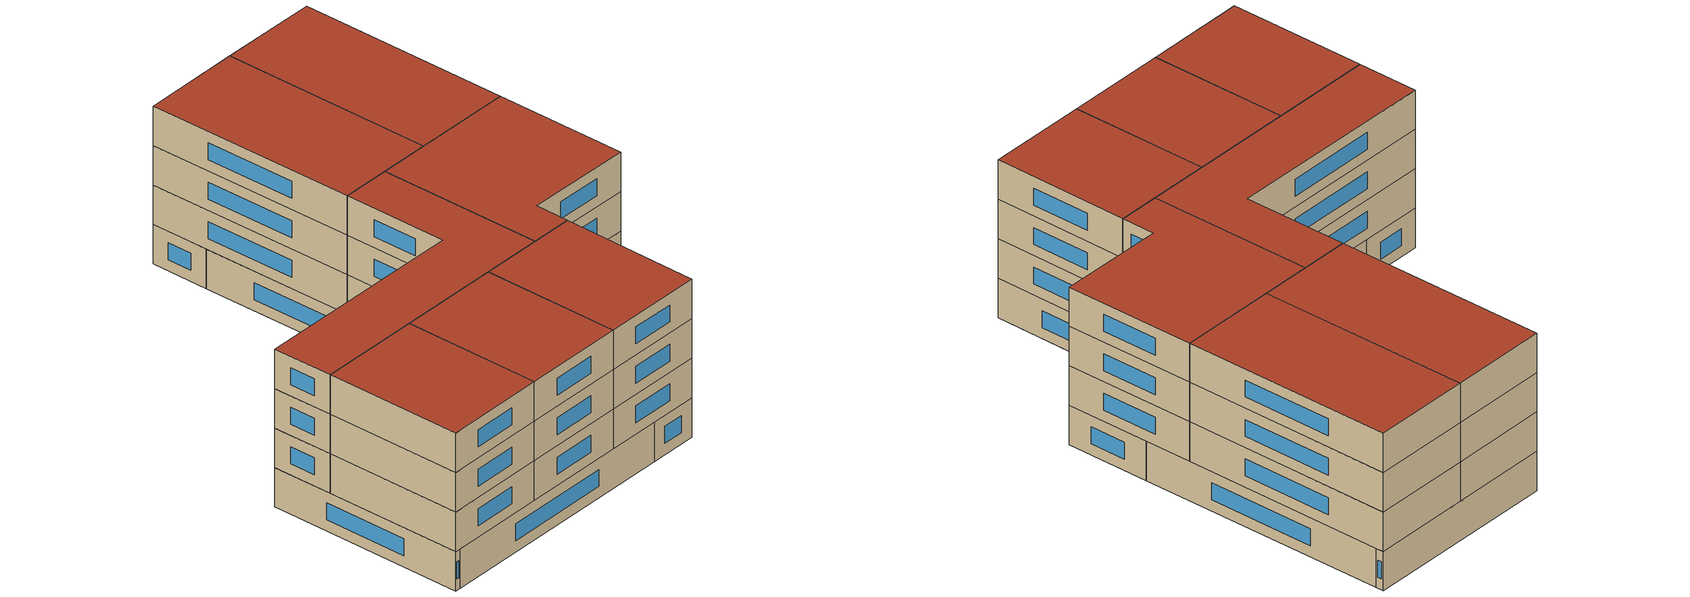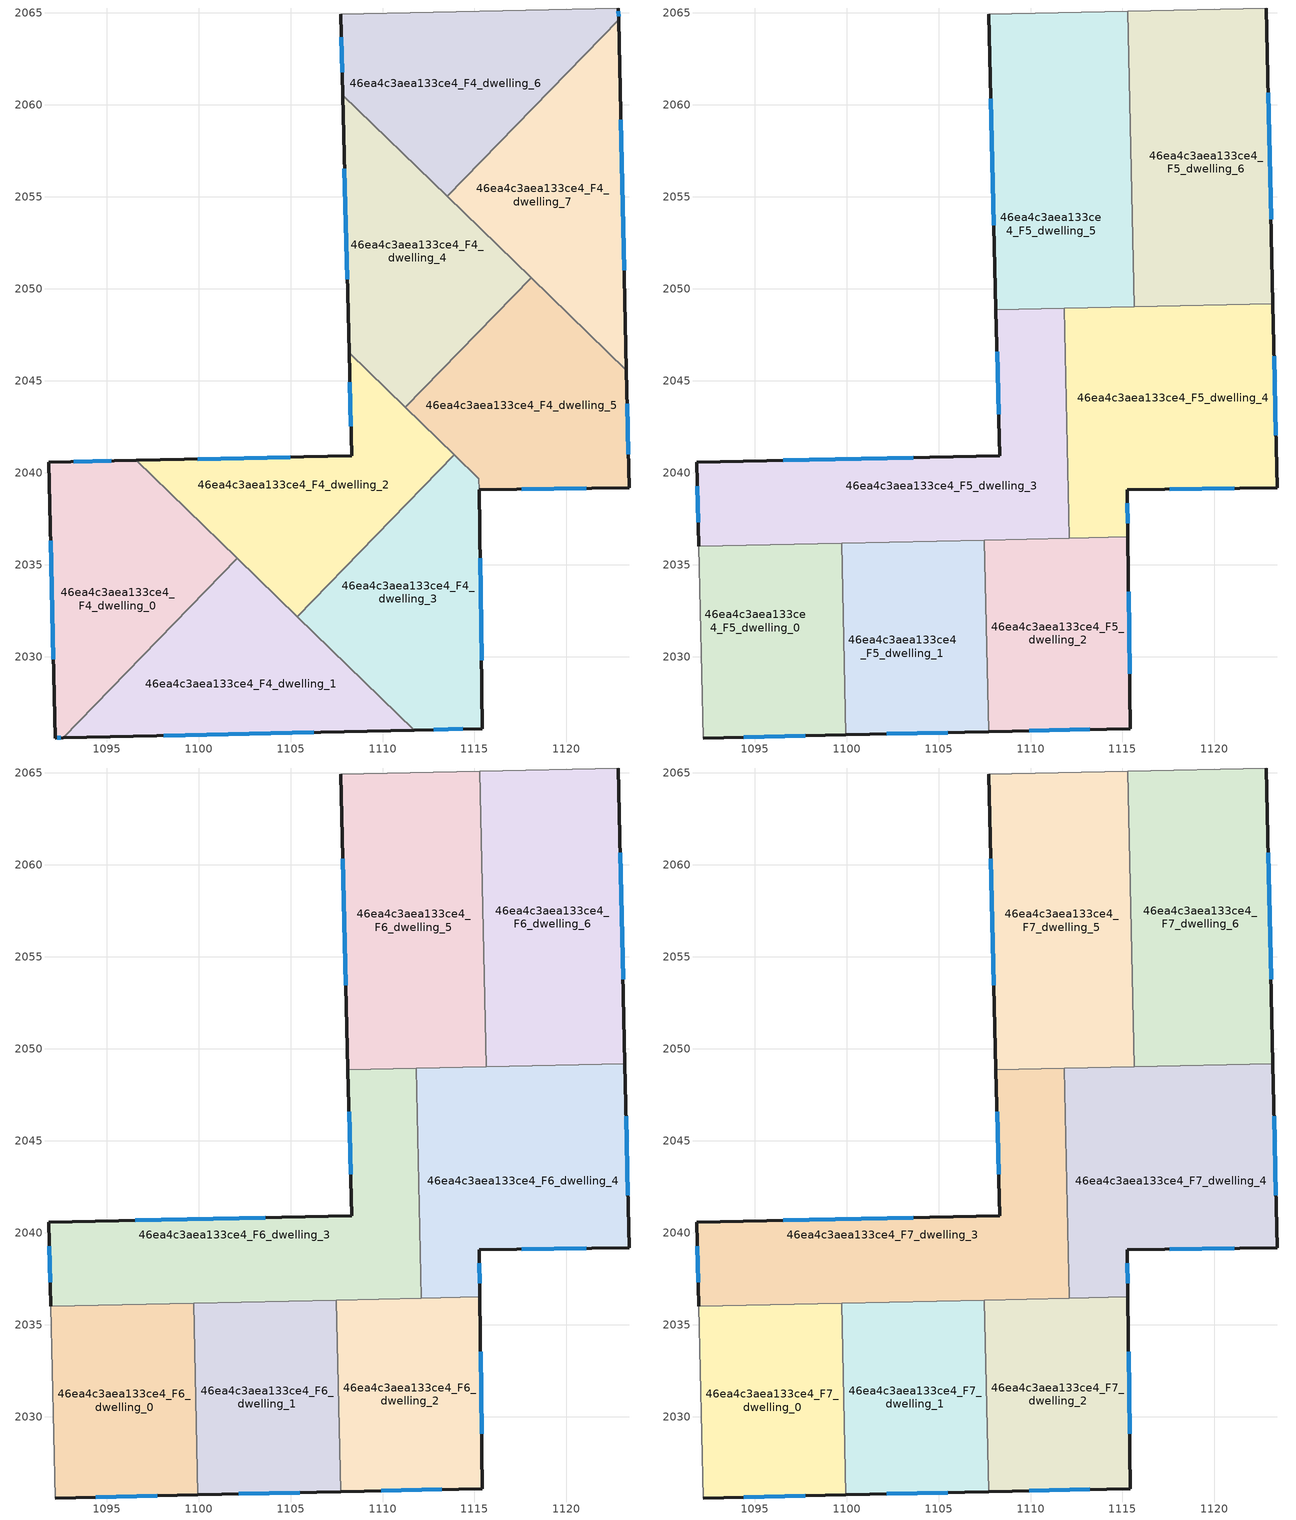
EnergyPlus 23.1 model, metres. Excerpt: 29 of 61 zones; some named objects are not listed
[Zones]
46ea4c3aea133ce4_F4_dwelling_0
 floor to 46ea4c3aea133ce4_F3_dwelling_0 (EU_floor_Construction): 1102.11,2035.34 1092.65,2025.59 1092.2,2025.58 1091.87,2040.58 1096.61,2040.67 z12
 wall outside (EU_wall_Construction): 1096.61,2040.67 1091.87,2040.58 1092.2,2025.58 1092.65,2025.59 z12:15
 wall to 46ea4c3aea133ce4_F4_dwelling_2 (EU_wall_Construction): 1102.11,2035.34 1096.61,2040.67 z12:15
 wall to 46ea4c3aea133ce4_F4_dwelling_1 (EU_wall_Construction): 1092.65,2025.59 1102.11,2035.34 z12:15
 window (EU_Window_Construction): 1091.97,2036.29 1092.11,2029.86 / 1095.25,2040.65 1093.22,2040.6 / 1092.33,2025.58 1092.52,2025.59 z12.86:14.14
46ea4c3aea133ce4_F4_dwelling_1
 floor to 46ea4c3aea133ce4_F3_dwelling_1 (EU_floor_Construction): 1111.72,2026.01 1092.65,2025.59 1102.11,2035.34 z12
 wall outside (EU_wall_Construction): 1092.65,2025.59 1111.72,2026.01 z12:15
 wall to 46ea4c3aea133ce4_F4_dwelling_3 (EU_wall_Construction): 1111.72,2026.01 1105.38,2032.17 z12:15
 wall to 46ea4c3aea133ce4_F4_dwelling_2 (EU_wall_Construction): 1105.38,2032.17 1102.11,2035.34 z12:15
 window (EU_Window_Construction): 1098.1,2025.71 1106.27,2025.89 z12.86:14.14
46ea4c3aea133ce4_F4_dwelling_2
 floor to 46ea4c3aea133ce4_F3_dwelling_2 (EU_floor_Construction): 1113.91,2040.97 1105.38,2032.17 1096.61,2040.67 1108.32,2040.92 1108.18,2046.52 z12
 wall outside (EU_wall_Construction): 1108.18,2046.52 1108.32,2040.92 1096.61,2040.67 z12:15
 wall to 46ea4c3aea133ce4_F4_dwelling_3 (EU_wall_Construction): 1105.38,2032.17 1113.91,2040.97 z12:15
 wall to 46ea4c3aea133ce4_F4_dwelling_4 (EU_wall_Construction): 1111.25,2043.55 1108.18,2046.52 z12:15
 wall to 46ea4c3aea133ce4_F4_dwelling_5 (EU_wall_Construction): 1113.91,2040.97 1111.25,2043.55 z12:15
 window (EU_Window_Construction): 1104.97,2040.85 1099.95,2040.75 / 1108.22,2044.92 1108.28,2042.52 z12.86:14.14
46ea4c3aea133ce4_F4_dwelling_3
 floor to 46ea4c3aea133ce4_F3_dwelling_3 (EU_floor_Construction): 1115.24,2039.68 1115.43,2026.1 1111.72,2026.01 1105.38,2032.17 1113.91,2040.97 z12
 wall outside (EU_wall_Construction): 1111.72,2026.01 1115.43,2026.1 1115.25,2039.06 z12:15
 wall to 46ea4c3aea133ce4_F4_dwelling_5 (EU_wall_Construction): 1115.25,2039.06 1115.24,2039.68 1113.91,2040.97 z12:15
 window (EU_Window_Construction): 1112.78,2026.04 1114.37,2026.07 / 1115.38,2029.8 1115.3,2035.36 z12.86:14.14
46ea4c3aea133ce4_F4_dwelling_4
 floor to 46ea4c3aea133ce4_F3_dwelling_4 (EU_floor_Construction): 1118.08,2050.59 1111.25,2043.55 1108.18,2046.52 1107.84,2060.52 z12
 wall outside (EU_wall_Construction): 1107.84,2060.52 1108.18,2046.52 z12:15
 wall to 46ea4c3aea133ce4_F4_dwelling_5 (EU_wall_Construction): 1111.25,2043.55 1118.08,2050.59 z12:15
 wall to 46ea4c3aea133ce4_F4_dwelling_6 (EU_wall_Construction): 1113.51,2055.02 1107.84,2060.52 z12:15
 wall to 46ea4c3aea133ce4_F4_dwelling_7 (EU_wall_Construction): 1118.08,2050.59 1113.51,2055.02 z12:15
 window (EU_Window_Construction): 1107.93,2056.52 1108.08,2050.52 z12.86:14.14
46ea4c3aea133ce4_F4_dwelling_5
 floor to 46ea4c3aea133ce4_F3_dwelling_5 (EU_floor_Construction): 1123.26,2045.56 1123.4,2039.19 1115.25,2039.06 1115.24,2039.68 1111.25,2043.55 1118.08,2050.59 z12
 wall outside (EU_wall_Construction): 1115.25,2039.06 1123.4,2039.19 1123.26,2045.56 z12:15
 wall to 46ea4c3aea133ce4_F4_dwelling_7 (EU_wall_Construction): 1123.26,2045.56 1118.08,2050.59 z12:15
 window (EU_Window_Construction): 1123.36,2041.01 1123.3,2043.74 / 1117.58,2039.1 1121.07,2039.15 z12.86:14.14
46ea4c3aea133ce4_F4_dwelling_6
 floor to 46ea4c3aea133ce4_F3_dwelling_6 (EU_floor_Construction): 1122.82,2065.26 1122.84,2064.63 1113.51,2055.02 1107.84,2060.52 1107.73,2064.92 z12
 wall outside (EU_wall_Construction): 1107.73,2064.92 1107.84,2060.52 / 1122.84,2064.63 1122.82,2065.26 z12:15
 wall adiabatic (EU_wall_Construction): 1122.82,2065.26 1107.73,2064.92 z12:15
 wall to 46ea4c3aea133ce4_F4_dwelling_7 (EU_wall_Construction): 1113.51,2055.02 1122.84,2064.63 z12:15
 window (EU_Window_Construction): 1107.76,2063.67 1107.8,2061.78 / 1122.83,2064.81 1122.83,2065.08 z12.86:14.14
46ea4c3aea133ce4_F4_dwelling_7
 floor to 46ea4c3aea133ce4_F3_dwelling_7 (EU_floor_Construction): 1122.84,2064.63 1123.26,2045.56 1113.51,2055.02 z12
 wall outside (EU_wall_Construction): 1123.26,2045.56 1122.84,2064.63 z12:15
 window (EU_Window_Construction): 1123.14,2051.01 1122.96,2059.18 z12.86:14.14
46ea4c3aea133ce4_F5_dwelling_0
 floor to 46ea4c3aea133ce4_F4_dwelling_0 (EU_floor_Construction): 1099.73,2036.17 1099.8,2032.96 1092.65,2025.59 1092.2,2025.58 1091.97,2036 z15
 floor to 46ea4c3aea133ce4_F4_dwelling_1 (EU_floor_Construction): 1099.8,2032.96 1099.96,2025.75 1092.65,2025.59 z15
 wall outside (EU_wall_Construction): 1092.2,2025.58 1099.96,2025.75 z15:18
 wall to 46ea4c3aea133ce4_F5_dwelling_1 (EU_wall_Construction): 1099.96,2025.75 1099.73,2036.17 z15:18
 wall adiabatic (EU_wall_Construction): 1091.97,2036 1092.2,2025.58 z15:18
 wall to 46ea4c3aea133ce4_F5_dwelling_3 (EU_wall_Construction): 1099.73,2036.17 1091.97,2036 z15:18
 window (EU_Window_Construction): 1094.42,2025.63 1097.74,2025.7 z15.86:17.14
46ea4c3aea133ce4_F5_dwelling_1
 floor to 46ea4c3aea133ce4_F4_dwelling_1 (EU_floor_Construction): 1107.63,2029.98 1107.72,2025.92 1099.96,2025.75 1099.8,2032.96 1102.11,2035.34 z15
 floor to 46ea4c3aea133ce4_F4_dwelling_2 (EU_floor_Construction): 1107.49,2036.34 1107.53,2034.39 1105.38,2032.17 1101.22,2036.2 z15
 floor to 46ea4c3aea133ce4_F4_dwelling_0 (EU_floor_Construction): 1102.11,2035.34 1099.8,2032.96 1099.73,2036.17 1101.22,2036.2 z15
 floor to 46ea4c3aea133ce4_F4_dwelling_3 (EU_floor_Construction): 1107.53,2034.39 1107.63,2029.98 1105.38,2032.17 z15
 wall outside (EU_wall_Construction): 1099.96,2025.75 1107.72,2025.92 z15:18
 wall to 46ea4c3aea133ce4_F5_dwelling_2 (EU_wall_Construction): 1107.72,2025.92 1107.49,2036.34 z15:18
 wall to 46ea4c3aea133ce4_F5_dwelling_3 (EU_wall_Construction): 1107.49,2036.34 1099.73,2036.17 z15:18
 window (EU_Window_Construction): 1102.18,2025.8 1105.5,2025.88 z15.86:17.14
46ea4c3aea133ce4_F5_dwelling_2
 floor to 46ea4c3aea133ce4_F4_dwelling_3 (EU_floor_Construction): 1115.28,2036.51 1115.43,2026.1 1111.72,2026.01 1107.63,2029.98 1107.53,2034.39 1109.46,2036.38 z15
 floor to 46ea4c3aea133ce4_F4_dwelling_1 (EU_floor_Construction): 1111.72,2026.01 1107.72,2025.92 1107.63,2029.98 z15
 floor to 46ea4c3aea133ce4_F4_dwelling_2 (EU_floor_Construction): 1109.46,2036.38 1107.53,2034.39 1107.49,2036.34 z15
 wall outside (EU_wall_Construction): 1107.72,2025.92 1115.43,2026.1 1115.28,2036.51 z15:18
 wall to 46ea4c3aea133ce4_F5_dwelling_4 (EU_wall_Construction): 1115.28,2036.51 1112.1,2036.44 z15:18
 wall to 46ea4c3aea133ce4_F5_dwelling_3 (EU_wall_Construction): 1112.1,2036.44 1107.49,2036.34 z15:18
 window (EU_Window_Construction): 1115.39,2029.07 1115.33,2033.54 / 1109.92,2025.97 1113.23,2026.05 z15.86:17.14
46ea4c3aea133ce4_F5_dwelling_3
 floor to 46ea4c3aea133ce4_F4_dwelling_2 (EU_floor_Construction): 1111.96,2042.86 1112.04,2039.04 1109.46,2036.38 1101.22,2036.2 1096.61,2040.67 1108.32,2040.92 1108.18,2046.52 z15
 floor to 46ea4c3aea133ce4_F4_dwelling_0 (EU_floor_Construction): 1101.22,2036.2 1091.97,2036 1091.87,2040.58 1096.61,2040.67 z15
 floor to 46ea4c3aea133ce4_F4_dwelling_5 (EU_floor_Construction): 1111.93,2044.25 1111.96,2042.86 1111.25,2043.55 z15
 floor to 46ea4c3aea133ce4_F4_dwelling_3 (EU_floor_Construction): 1112.04,2039.04 1112.1,2036.44 1109.46,2036.38 z15
 floor to 46ea4c3aea133ce4_F4_dwelling_4 (EU_floor_Construction): 1111.82,2048.93 1111.93,2044.25 1111.25,2043.55 1108.18,2046.52 1108.12,2048.85 z15
 wall outside (EU_wall_Construction): 1108.12,2048.85 1108.32,2040.92 1091.87,2040.58 1091.97,2036 z15:18
 wall to 46ea4c3aea133ce4_F5_dwelling_4 (EU_wall_Construction): 1112.1,2036.44 1111.82,2048.93 z15:18
 wall to 46ea4c3aea133ce4_F5_dwelling_5 (EU_wall_Construction): 1111.82,2048.93 1108.12,2048.85 z15:18
 window (EU_Window_Construction): 1091.9,2039.27 1091.94,2037.3 / 1103.62,2040.82 1096.57,2040.67 / 1108.18,2046.58 1108.26,2043.19 z15.86:17.14
46ea4c3aea133ce4_F5_dwelling_4
 floor to 46ea4c3aea133ce4_F4_dwelling_5 (EU_floor_Construction): 1123.26,2045.56 1123.4,2039.19 1115.25,2039.06 1115.24,2039.68 1111.96,2042.86 1111.93,2044.25 1116.57,2049.03 1119.61,2049.1 z15
 floor to 46ea4c3aea133ce4_F4_dwelling_2 (EU_floor_Construction): 1113.91,2040.97 1112.04,2039.04 1111.96,2042.86 z15
 floor to 46ea4c3aea133ce4_F4_dwelling_3 (EU_floor_Construction): 1115.24,2039.68 1115.28,2036.51 1112.1,2036.44 1112.04,2039.04 1113.91,2040.97 z15
 floor to 46ea4c3aea133ce4_F4_dwelling_4 (EU_floor_Construction): 1116.57,2049.03 1111.93,2044.25 1111.82,2048.93 z15
 floor to 46ea4c3aea133ce4_F4_dwelling_7 (EU_floor_Construction): 1123.18,2049.18 1123.26,2045.56 1119.61,2049.1 z15
 wall outside (EU_wall_Construction): 1115.28,2036.51 1115.25,2039.06 1123.4,2039.19 1123.18,2049.18 z15:18
 wall to 46ea4c3aea133ce4_F5_dwelling_6 (EU_wall_Construction): 1123.18,2049.18 1115.64,2049.01 z15:18
 wall to 46ea4c3aea133ce4_F5_dwelling_5 (EU_wall_Construction): 1115.64,2049.01 1111.82,2048.93 z15:18
 window (EU_Window_Construction): 1115.27,2037.24 1115.26,2038.34 / 1123.34,2042.04 1123.24,2046.33 / 1117.58,2039.1 1121.07,2039.15 z15.86:17.14
46ea4c3aea133ce4_F5_dwelling_5
 floor to 46ea4c3aea133ce4_F4_dwelling_4 (EU_floor_Construction): 1115.55,2053.04 1115.64,2049.01 1108.12,2048.85 1107.84,2060.52 z15
 floor to 46ea4c3aea133ce4_F4_dwelling_6 (EU_floor_Construction): 1115.28,2065.09 1115.46,2057.03 1113.51,2055.02 1107.84,2060.52 1107.73,2064.92 z15
 floor to 46ea4c3aea133ce4_F4_dwelling_7 (EU_floor_Construction): 1115.46,2057.03 1115.55,2053.04 1113.51,2055.02 z15
 wall outside (EU_wall_Construction): 1107.73,2064.92 1108.12,2048.85 z15:18
 wall adiabatic (EU_wall_Construction): 1115.28,2065.09 1107.73,2064.92 z15:18
 wall to 46ea4c3aea133ce4_F5_dwelling_6 (EU_wall_Construction): 1115.64,2049.01 1115.28,2065.09 z15:18
 window (EU_Window_Construction): 1107.84,2060.33 1108.01,2053.44 z15.86:17.14
46ea4c3aea133ce4_F5_dwelling_6
 floor to 46ea4c3aea133ce4_F4_dwelling_6 (EU_floor_Construction): 1122.82,2065.26 1122.84,2064.63 1115.46,2057.03 1115.28,2065.09 z15
 floor to 46ea4c3aea133ce4_F4_dwelling_7 (EU_floor_Construction): 1122.84,2064.63 1123.18,2049.18 1119.61,2049.1 1115.55,2053.04 1115.46,2057.03 z15
 floor to 46ea4c3aea133ce4_F4_dwelling_5 (EU_floor_Construction): 1119.61,2049.1 1116.57,2049.03 1118.08,2050.59 z15
 floor to 46ea4c3aea133ce4_F4_dwelling_4 (EU_floor_Construction): 1118.08,2050.59 1116.57,2049.03 1115.64,2049.01 1115.55,2053.04 z15
 wall outside (EU_wall_Construction): 1123.18,2049.18 1122.82,2065.26 z15:18
 wall adiabatic (EU_wall_Construction): 1122.82,2065.26 1115.28,2065.09 z15:18
 window (EU_Window_Construction): 1123.08,2053.77 1122.92,2060.67 z15.86:17.14
46ea4c3aea133ce4_F6_dwelling_0
 floor to 46ea4c3aea133ce4_F5_dwelling_0 (EU_floor_Construction): 1099.73,2036.17 1099.96,2025.75 1092.2,2025.58 1091.97,2036 z18
 wall outside (EU_wall_Construction): 1092.2,2025.58 1099.96,2025.75 z18:21
 wall to 46ea4c3aea133ce4_F6_dwelling_1 (EU_wall_Construction): 1099.96,2025.75 1099.73,2036.17 z18:21
 wall adiabatic (EU_wall_Construction): 1091.97,2036 1092.2,2025.58 z18:21
 wall to 46ea4c3aea133ce4_F6_dwelling_3 (EU_wall_Construction): 1099.73,2036.17 1091.97,2036 z18:21
 window (EU_Window_Construction): 1094.42,2025.63 1097.74,2025.7 z18.86:20.14
46ea4c3aea133ce4_F6_dwelling_1
 floor to 46ea4c3aea133ce4_F5_dwelling_1 (EU_floor_Construction): 1107.49,2036.34 1107.72,2025.92 1099.96,2025.75 1099.73,2036.17 z18
 wall outside (EU_wall_Construction): 1099.96,2025.75 1107.72,2025.92 z18:21
 wall to 46ea4c3aea133ce4_F6_dwelling_2 (EU_wall_Construction): 1107.72,2025.92 1107.49,2036.34 z18:21
 wall to 46ea4c3aea133ce4_F6_dwelling_3 (EU_wall_Construction): 1107.49,2036.34 1099.73,2036.17 z18:21
 window (EU_Window_Construction): 1102.18,2025.8 1105.5,2025.88 z18.86:20.14
46ea4c3aea133ce4_F6_dwelling_2
 floor to 46ea4c3aea133ce4_F5_dwelling_2 (EU_floor_Construction): 1115.28,2036.51 1115.43,2026.1 1107.72,2025.92 1107.49,2036.34 z18
 wall outside (EU_wall_Construction): 1107.72,2025.92 1115.43,2026.1 1115.28,2036.51 z18:21
 wall to 46ea4c3aea133ce4_F6_dwelling_4 (EU_wall_Construction): 1115.28,2036.51 1112.1,2036.44 z18:21
 wall to 46ea4c3aea133ce4_F6_dwelling_3 (EU_wall_Construction): 1112.1,2036.44 1107.49,2036.34 z18:21
 window (EU_Window_Construction): 1115.39,2029.07 1115.33,2033.54 / 1109.92,2025.97 1113.23,2026.05 z18.86:20.14
46ea4c3aea133ce4_F6_dwelling_3
 floor to 46ea4c3aea133ce4_F5_dwelling_3 (EU_floor_Construction): 1111.82,2048.93 1112.1,2036.44 1091.97,2036 1091.87,2040.58 1108.32,2040.92 1108.12,2048.85 z18
 wall outside (EU_wall_Construction): 1108.12,2048.85 1108.32,2040.92 1091.87,2040.58 1091.97,2036 z18:21
 wall to 46ea4c3aea133ce4_F6_dwelling_4 (EU_wall_Construction): 1112.1,2036.44 1111.82,2048.93 z18:21
 wall to 46ea4c3aea133ce4_F6_dwelling_5 (EU_wall_Construction): 1111.82,2048.93 1108.12,2048.85 z18:21
 window (EU_Window_Construction): 1091.9,2039.27 1091.94,2037.3 / 1103.62,2040.82 1096.57,2040.67 / 1108.18,2046.58 1108.26,2043.19 z18.86:20.14
46ea4c3aea133ce4_F6_dwelling_4
 floor to 46ea4c3aea133ce4_F5_dwelling_4 (EU_floor_Construction): 1123.18,2049.18 1123.4,2039.19 1115.25,2039.06 1115.28,2036.51 1112.1,2036.44 1111.82,2048.93 z18
 wall outside (EU_wall_Construction): 1115.28,2036.51 1115.25,2039.06 1123.4,2039.19 1123.18,2049.18 z18:21
 wall to 46ea4c3aea133ce4_F6_dwelling_6 (EU_wall_Construction): 1123.18,2049.18 1115.64,2049.01 z18:21
 wall to 46ea4c3aea133ce4_F6_dwelling_5 (EU_wall_Construction): 1115.64,2049.01 1111.82,2048.93 z18:21
 window (EU_Window_Construction): 1115.27,2037.24 1115.26,2038.34 / 1123.34,2042.04 1123.24,2046.33 / 1117.58,2039.1 1121.07,2039.15 z18.86:20.14
46ea4c3aea133ce4_F6_dwelling_5
 floor to 46ea4c3aea133ce4_F5_dwelling_5 (EU_floor_Construction): 1115.28,2065.09 1115.64,2049.01 1108.12,2048.85 1107.73,2064.92 z18
 wall outside (EU_wall_Construction): 1107.73,2064.92 1108.12,2048.85 z18:21
 wall adiabatic (EU_wall_Construction): 1115.28,2065.09 1107.73,2064.92 z18:21
 wall to 46ea4c3aea133ce4_F6_dwelling_6 (EU_wall_Construction): 1115.64,2049.01 1115.28,2065.09 z18:21
 window (EU_Window_Construction): 1107.84,2060.33 1108.01,2053.44 z18.86:20.14
46ea4c3aea133ce4_F6_dwelling_6
 floor to 46ea4c3aea133ce4_F5_dwelling_6 (EU_floor_Construction): 1122.82,2065.26 1123.18,2049.18 1115.64,2049.01 1115.28,2065.09 z18
 wall outside (EU_wall_Construction): 1123.18,2049.18 1122.82,2065.26 z18:21
 wall adiabatic (EU_wall_Construction): 1122.82,2065.26 1115.28,2065.09 z18:21
 window (EU_Window_Construction): 1123.08,2053.77 1122.92,2060.67 z18.86:20.14
46ea4c3aea133ce4_F7_dwelling_0
 floor to 46ea4c3aea133ce4_F6_dwelling_0 (EU_floor_Construction): 1099.73,2036.17 1099.96,2025.75 1092.2,2025.58 1091.97,2036 z21
 wall outside (EU_wall_Construction): 1092.2,2025.58 1099.96,2025.75 z21:24
 wall to 46ea4c3aea133ce4_F7_dwelling_1 (EU_wall_Construction): 1099.96,2025.75 1099.73,2036.17 z21:24
 wall adiabatic (EU_wall_Construction): 1091.97,2036 1092.2,2025.58 z21:24
 wall to 46ea4c3aea133ce4_F7_dwelling_3 (EU_wall_Construction): 1099.73,2036.17 1091.97,2036 z21:24
 window (EU_Window_Construction): 1094.42,2025.63 1097.74,2025.7 z21.86:23.14
 roof outside (EU_roof_Construction): 1099.96,2025.75 1099.73,2036.17 1091.97,2036 1092.2,2025.58 z24
46ea4c3aea133ce4_F7_dwelling_1
 floor to 46ea4c3aea133ce4_F6_dwelling_1 (EU_floor_Construction): 1107.49,2036.34 1107.72,2025.92 1099.96,2025.75 1099.73,2036.17 z21
 wall outside (EU_wall_Construction): 1099.96,2025.75 1107.72,2025.92 z21:24
 wall to 46ea4c3aea133ce4_F7_dwelling_2 (EU_wall_Construction): 1107.72,2025.92 1107.49,2036.34 z21:24
 wall to 46ea4c3aea133ce4_F7_dwelling_3 (EU_wall_Construction): 1107.49,2036.34 1099.73,2036.17 z21:24
 window (EU_Window_Construction): 1102.18,2025.8 1105.5,2025.88 z21.86:23.14
 roof outside (EU_roof_Construction): 1107.72,2025.92 1107.49,2036.34 1099.73,2036.17 1099.96,2025.75 z24
46ea4c3aea133ce4_F7_dwelling_2
 floor to 46ea4c3aea133ce4_F6_dwelling_2 (EU_floor_Construction): 1115.28,2036.51 1115.43,2026.1 1107.72,2025.92 1107.49,2036.34 z21
 wall outside (EU_wall_Construction): 1107.72,2025.92 1115.43,2026.1 1115.28,2036.51 z21:24
 wall to 46ea4c3aea133ce4_F7_dwelling_4 (EU_wall_Construction): 1115.28,2036.51 1112.1,2036.44 z21:24
 wall to 46ea4c3aea133ce4_F7_dwelling_3 (EU_wall_Construction): 1112.1,2036.44 1107.49,2036.34 z21:24
 window (EU_Window_Construction): 1115.39,2029.07 1115.33,2033.54 / 1109.92,2025.97 1113.23,2026.05 z21.86:23.14
 roof outside (EU_roof_Construction): 1115.43,2026.1 1115.28,2036.51 1107.49,2036.34 1107.72,2025.92 z24
46ea4c3aea133ce4_F7_dwelling_3
 floor to 46ea4c3aea133ce4_F6_dwelling_3 (EU_floor_Construction): 1111.82,2048.93 1112.1,2036.44 1091.97,2036 1091.87,2040.58 1108.32,2040.92 1108.12,2048.85 z21
 wall outside (EU_wall_Construction): 1108.12,2048.85 1108.32,2040.92 1091.87,2040.58 1091.97,2036 z21:24
 wall to 46ea4c3aea133ce4_F7_dwelling_4 (EU_wall_Construction): 1112.1,2036.44 1111.82,2048.93 z21:24
 wall to 46ea4c3aea133ce4_F7_dwelling_5 (EU_wall_Construction): 1111.82,2048.93 1108.12,2048.85 z21:24
 window (EU_Window_Construction): 1091.9,2039.27 1091.94,2037.3 / 1103.62,2040.82 1096.57,2040.67 / 1108.18,2046.58 1108.26,2043.19 z21.86:23.14
 roof outside (EU_roof_Construction): 1112.1,2036.44 1111.82,2048.93 1108.12,2048.85 1108.32,2040.92 1091.87,2040.58 1091.97,2036 z24
46ea4c3aea133ce4_F7_dwelling_4
 floor to 46ea4c3aea133ce4_F6_dwelling_4 (EU_floor_Construction): 1123.18,2049.18 1123.4,2039.19 1115.25,2039.06 1115.28,2036.51 1112.1,2036.44 1111.82,2048.93 z21
 wall outside (EU_wall_Construction): 1115.28,2036.51 1115.25,2039.06 1123.4,2039.19 1123.18,2049.18 z21:24
 wall to 46ea4c3aea133ce4_F7_dwelling_6 (EU_wall_Construction): 1123.18,2049.18 1115.64,2049.01 z21:24
 wall to 46ea4c3aea133ce4_F7_dwelling_5 (EU_wall_Construction): 1115.64,2049.01 1111.82,2048.93 z21:24
 window (EU_Window_Construction): 1115.27,2037.24 1115.26,2038.34 / 1123.34,2042.04 1123.24,2046.33 / 1117.58,2039.1 1121.07,2039.15 z21.86:23.14
 roof outside (EU_roof_Construction): 1123.4,2039.19 1123.18,2049.18 1111.82,2048.93 1112.1,2036.44 1115.28,2036.51 1115.25,2039.06 z24
46ea4c3aea133ce4_F7_dwelling_5
 floor to 46ea4c3aea133ce4_F6_dwelling_5 (EU_floor_Construction): 1115.28,2065.09 1115.64,2049.01 1108.12,2048.85 1107.73,2064.92 z21
 wall outside (EU_wall_Construction): 1107.73,2064.92 1108.12,2048.85 z21:24
 wall adiabatic (EU_wall_Construction): 1115.28,2065.09 1107.73,2064.92 z21:24
 wall to 46ea4c3aea133ce4_F7_dwelling_6 (EU_wall_Construction): 1115.64,2049.01 1115.28,2065.09 z21:24
 window (EU_Window_Construction): 1107.84,2060.33 1108.01,2053.44 z21.86:23.14
 roof outside (EU_roof_Construction): 1115.64,2049.01 1115.28,2065.09 1107.73,2064.92 1108.12,2048.85 z24
46ea4c3aea133ce4_F7_dwelling_6
 floor to 46ea4c3aea133ce4_F6_dwelling_6 (EU_floor_Construction): 1122.82,2065.26 1123.18,2049.18 1115.64,2049.01 1115.28,2065.09 z21
 wall outside (EU_wall_Construction): 1123.18,2049.18 1122.82,2065.26 z21:24
 wall adiabatic (EU_wall_Construction): 1122.82,2065.26 1115.28,2065.09 z21:24
 window (EU_Window_Construction): 1123.08,2053.77 1122.92,2060.67 z21.86:23.14
 roof outside (EU_roof_Construction): 1123.18,2049.18 1122.82,2065.26 1115.28,2065.09 1115.64,2049.01 z24
[Building]
EU S2 Campaign: North Axis=0; Terrain=City; Solar Distribution=FullExterior
[Site:Location]
Helsinki-Vantaa.AP: Latitude=60.317; Longitude=24.963; Time Zone=2; Elevation=54.6
[SizingPeriod:WeatherFileDays]
AnnualSizingPeriod: Begin Month=1; Begin Day of Month=1; End Month=12; End Day of Month=31; Day of Week for Start Day=Monday; Use Weather File Daylight Saving Period=No; Use Weather File Rain and Snow Indicators=No
[MATERIAL]
EU_InternalMass_Material: Roughness=MediumRough; Thickness=0.1; Conductivity=1; Density=1800; Specific Heat=900; Thermal Absorptance=0.9; Solar Absorptance=0.7; Visible Absorptance=0.7
[MATERIAL:NOMASS] Roughness=MediumRough; Thermal Absorptance=0.9; Solar Absorptance=0.7; Visible Absorptance=0.7
Name | Thermal Resistance
EU_wall_NoMass | 1.10183
EU_roof_NoMass; EU_floor_NoMass | 1.70606
[WINDOWMATERIAL:SIMPLEGLAZINGSYSTEM]
EU_Window_SimpleGlazing: UFactor=3.11035; Solar Heat Gain Coefficient=0.8; Visible Transmittance=0.8
[CONSTRUCTION]
EU_wall_Construction: EU_wall_NoMass
EU_roof_Construction: EU_roof_NoMass
EU_floor_Construction: EU_floor_NoMass
EU_Window_Construction: EU_Window_SimpleGlazing
EU_InternalMass_Construction: EU_InternalMass_Material
[ZONE] Type=1; Multiplier=1; Ceiling Height=autocalculate; Floor Area=autocalculate; Part of Total Floor Area=Yes
Name | Volume
46ea4c3aea133ce4_F4_dwelling_0 | 272.848
46ea4c3aea133ce4_F5_dwelling_0; 46ea4c3aea133ce4_F6_dwelling_0; 46ea4c3aea133ce4_F7_dwelling_0 | 242.51
46ea4c3aea133ce4_F4_dwelling_1; 46ea4c3aea133ce4_F4_dwelling_7 | 272.799
46ea4c3aea133ce4_F5_dwelling_1; 46ea4c3aea133ce4_F6_dwelling_1; 46ea4c3aea133ce4_F7_dwelling_1 | 242.514
46ea4c3aea133ce4_F4_dwelling_2 | 272.821
46ea4c3aea133ce4_F5_dwelling_2; 46ea4c3aea133ce4_F6_dwelling_2; 46ea4c3aea133ce4_F7_dwelling_2 | 242.517
46ea4c3aea133ce4_F4_dwelling_3 | 272.247
46ea4c3aea133ce4_F5_dwelling_3; 46ea4c3aea133ce4_F6_dwelling_3; 46ea4c3aea133ce4_F7_dwelling_3 | 363.757
46ea4c3aea133ce4_F4_dwelling_4 | 272.829
46ea4c3aea133ce4_F5_dwelling_4; 46ea4c3aea133ce4_F6_dwelling_4; 46ea4c3aea133ce4_F7_dwelling_4 | 363.763
46ea4c3aea133ce4_F4_dwelling_5 | 273.395
46ea4c3aea133ce4_F5_dwelling_5; 46ea4c3aea133ce4_F6_dwelling_5; 46ea4c3aea133ce4_F7_dwelling_5; 46ea4c3aea133ce4_F5_dwelling_6; 46ea4c3aea133ce4_F6_dwelling_6; 46ea4c3aea133ce4_F7_dwelling_6 | 363.766
46ea4c3aea133ce4_F4_dwelling_6 | 272.84
[INTERNALMASS] Construction=EU_InternalMass_Construction
Name | Zone or ZoneList | Surface Area
46ea4c3aea133ce4_F4_dwelling_0_EU_InternalMass | 46ea4c3aea133ce4_F4_dwelling_0 | 90.9492
46ea4c3aea133ce4_F4_dwelling_1_EU_InternalMass | 46ea4c3aea133ce4_F4_dwelling_1 | 90.933
46ea4c3aea133ce4_F4_dwelling_2_EU_InternalMass | 46ea4c3aea133ce4_F4_dwelling_2 | 90.9446
46ea4c3aea133ce4_F4_dwelling_3_EU_InternalMass | 46ea4c3aea133ce4_F4_dwelling_3 | 90.7441
46ea4c3aea133ce4_F4_dwelling_4_EU_InternalMass | 46ea4c3aea133ce4_F4_dwelling_4 | 90.943
46ea4c3aea133ce4_F4_dwelling_5_EU_InternalMass | 46ea4c3aea133ce4_F4_dwelling_5 | 91.1319
46ea4c3aea133ce4_F4_dwelling_6_EU_InternalMass | 46ea4c3aea133ce4_F4_dwelling_6 | 90.9468
46ea4c3aea133ce4_F4_dwelling_7_EU_InternalMass | 46ea4c3aea133ce4_F4_dwelling_7 | 90.9328
46ea4c3aea133ce4_F5_dwelling_0_EU_InternalMass | 46ea4c3aea133ce4_F5_dwelling_0 | 80.8366
46ea4c3aea133ce4_F5_dwelling_1_EU_InternalMass | 46ea4c3aea133ce4_F5_dwelling_1 | 80.8382
46ea4c3aea133ce4_F5_dwelling_2_EU_InternalMass | 46ea4c3aea133ce4_F5_dwelling_2 | 80.839
46ea4c3aea133ce4_F5_dwelling_3_EU_InternalMass | 46ea4c3aea133ce4_F5_dwelling_3 | 121.252
46ea4c3aea133ce4_F5_dwelling_4_EU_InternalMass | 46ea4c3aea133ce4_F5_dwelling_4 | 121.254
46ea4c3aea133ce4_F5_dwelling_5_EU_InternalMass | 46ea4c3aea133ce4_F5_dwelling_5 | 121.255
46ea4c3aea133ce4_F5_dwelling_6_EU_InternalMass | 46ea4c3aea133ce4_F5_dwelling_6 | 121.256
46ea4c3aea133ce4_F6_dwelling_0_EU_InternalMass | 46ea4c3aea133ce4_F6_dwelling_0 | 80.8366
46ea4c3aea133ce4_F6_dwelling_1_EU_InternalMass | 46ea4c3aea133ce4_F6_dwelling_1 | 80.8382
46ea4c3aea133ce4_F6_dwelling_2_EU_InternalMass | 46ea4c3aea133ce4_F6_dwelling_2 | 80.839
46ea4c3aea133ce4_F6_dwelling_3_EU_InternalMass | 46ea4c3aea133ce4_F6_dwelling_3 | 121.252
46ea4c3aea133ce4_F6_dwelling_4_EU_InternalMass | 46ea4c3aea133ce4_F6_dwelling_4 | 121.254
46ea4c3aea133ce4_F6_dwelling_5_EU_InternalMass | 46ea4c3aea133ce4_F6_dwelling_5 | 121.255
46ea4c3aea133ce4_F6_dwelling_6_EU_InternalMass | 46ea4c3aea133ce4_F6_dwelling_6 | 121.256
46ea4c3aea133ce4_F7_dwelling_0_EU_InternalMass | 46ea4c3aea133ce4_F7_dwelling_0 | 80.8366
46ea4c3aea133ce4_F7_dwelling_1_EU_InternalMass | 46ea4c3aea133ce4_F7_dwelling_1 | 80.8382
46ea4c3aea133ce4_F7_dwelling_2_EU_InternalMass | 46ea4c3aea133ce4_F7_dwelling_2 | 80.839
46ea4c3aea133ce4_F7_dwelling_3_EU_InternalMass | 46ea4c3aea133ce4_F7_dwelling_3 | 121.252
46ea4c3aea133ce4_F7_dwelling_4_EU_InternalMass | 46ea4c3aea133ce4_F7_dwelling_4 | 121.254
46ea4c3aea133ce4_F7_dwelling_5_EU_InternalMass | 46ea4c3aea133ce4_F7_dwelling_5 | 121.255
46ea4c3aea133ce4_F7_dwelling_6_EU_InternalMass | 46ea4c3aea133ce4_F7_dwelling_6 | 121.256
[OTHEREQUIPMENT] Fuel Type=Electricity; Design Level Calculation Method=Watts/Area; Power per Zone Floor Area=1; Fraction Latent=0; Fraction Radiant=0; Fraction Lost=0; Carbon Dioxide Generation Rate=0; EndUse Subcategory=EU_Step8_InternalGains
Name | Zone or ZoneList or Space or SpaceList | Schedule
EU_Step8_InternalGain_46ea4c3aea133ce4_F4_dwelling_0_f000 | 46ea4c3aea133ce4_F4_dwelling_0 | EU_Step8_GainSchedule_46ea4c3aea133ce4_F4_dwelling_0_f000
EU_Step8_InternalGain_46ea4c3aea133ce4_F4_dwelling_1_f000 | 46ea4c3aea133ce4_F4_dwelling_1 | EU_Step8_GainSchedule_46ea4c3aea133ce4_F4_dwelling_1_f000
EU_Step8_InternalGain_46ea4c3aea133ce4_F4_dwelling_2_f000 | 46ea4c3aea133ce4_F4_dwelling_2 | EU_Step8_GainSchedule_46ea4c3aea133ce4_F4_dwelling_2_f000
EU_Step8_InternalGain_46ea4c3aea133ce4_F4_dwelling_3_f000 | 46ea4c3aea133ce4_F4_dwelling_3 | EU_Step8_GainSchedule_46ea4c3aea133ce4_F4_dwelling_3_f000
EU_Step8_InternalGain_46ea4c3aea133ce4_F4_dwelling_4_f000 | 46ea4c3aea133ce4_F4_dwelling_4 | EU_Step8_GainSchedule_46ea4c3aea133ce4_F4_dwelling_4_f000
EU_Step8_InternalGain_46ea4c3aea133ce4_F4_dwelling_5_f000 | 46ea4c3aea133ce4_F4_dwelling_5 | EU_Step8_GainSchedule_46ea4c3aea133ce4_F4_dwelling_5_f000
EU_Step8_InternalGain_46ea4c3aea133ce4_F4_dwelling_6_f000 | 46ea4c3aea133ce4_F4_dwelling_6 | EU_Step8_GainSchedule_46ea4c3aea133ce4_F4_dwelling_6_f000
EU_Step8_InternalGain_46ea4c3aea133ce4_F4_dwelling_7_f000 | 46ea4c3aea133ce4_F4_dwelling_7 | EU_Step8_GainSchedule_46ea4c3aea133ce4_F4_dwelling_7_f000
EU_Step8_InternalGain_46ea4c3aea133ce4_F5_dwelling_0_f000 | 46ea4c3aea133ce4_F5_dwelling_0 | EU_Step8_GainSchedule_46ea4c3aea133ce4_F5_dwelling_0_f000
EU_Step8_InternalGain_46ea4c3aea133ce4_F5_dwelling_1_f000 | 46ea4c3aea133ce4_F5_dwelling_1 | EU_Step8_GainSchedule_46ea4c3aea133ce4_F5_dwelling_1_f000
EU_Step8_InternalGain_46ea4c3aea133ce4_F5_dwelling_2_f000 | 46ea4c3aea133ce4_F5_dwelling_2 | EU_Step8_GainSchedule_46ea4c3aea133ce4_F5_dwelling_2_f000
EU_Step8_InternalGain_46ea4c3aea133ce4_F5_dwelling_3_f000 | 46ea4c3aea133ce4_F5_dwelling_3 | EU_Step8_GainSchedule_46ea4c3aea133ce4_F5_dwelling_3_f000
EU_Step8_InternalGain_46ea4c3aea133ce4_F5_dwelling_4_f000 | 46ea4c3aea133ce4_F5_dwelling_4 | EU_Step8_GainSchedule_46ea4c3aea133ce4_F5_dwelling_4_f000
EU_Step8_InternalGain_46ea4c3aea133ce4_F5_dwelling_5_f000 | 46ea4c3aea133ce4_F5_dwelling_5 | EU_Step8_GainSchedule_46ea4c3aea133ce4_F5_dwelling_5_f000
EU_Step8_InternalGain_46ea4c3aea133ce4_F5_dwelling_6_f000 | 46ea4c3aea133ce4_F5_dwelling_6 | EU_Step8_GainSchedule_46ea4c3aea133ce4_F5_dwelling_6_f000
EU_Step8_InternalGain_46ea4c3aea133ce4_F6_dwelling_0_f000 | 46ea4c3aea133ce4_F6_dwelling_0 | EU_Step8_GainSchedule_46ea4c3aea133ce4_F6_dwelling_0_f000
EU_Step8_InternalGain_46ea4c3aea133ce4_F6_dwelling_1_f000 | 46ea4c3aea133ce4_F6_dwelling_1 | EU_Step8_GainSchedule_46ea4c3aea133ce4_F6_dwelling_1_f000
EU_Step8_InternalGain_46ea4c3aea133ce4_F6_dwelling_2_f000 | 46ea4c3aea133ce4_F6_dwelling_2 | EU_Step8_GainSchedule_46ea4c3aea133ce4_F6_dwelling_2_f000
EU_Step8_InternalGain_46ea4c3aea133ce4_F6_dwelling_3_f000 | 46ea4c3aea133ce4_F6_dwelling_3 | EU_Step8_GainSchedule_46ea4c3aea133ce4_F6_dwelling_3_f000
EU_Step8_InternalGain_46ea4c3aea133ce4_F6_dwelling_4_f000 | 46ea4c3aea133ce4_F6_dwelling_4 | EU_Step8_GainSchedule_46ea4c3aea133ce4_F6_dwelling_4_f000
EU_Step8_InternalGain_46ea4c3aea133ce4_F6_dwelling_5_f000 | 46ea4c3aea133ce4_F6_dwelling_5 | EU_Step8_GainSchedule_46ea4c3aea133ce4_F6_dwelling_5_f000
EU_Step8_InternalGain_46ea4c3aea133ce4_F6_dwelling_6_f000 | 46ea4c3aea133ce4_F6_dwelling_6 | EU_Step8_GainSchedule_46ea4c3aea133ce4_F6_dwelling_6_f000
EU_Step8_InternalGain_46ea4c3aea133ce4_F7_dwelling_0_f000 | 46ea4c3aea133ce4_F7_dwelling_0 | EU_Step8_GainSchedule_46ea4c3aea133ce4_F7_dwelling_0_f000
EU_Step8_InternalGain_46ea4c3aea133ce4_F7_dwelling_1_f000 | 46ea4c3aea133ce4_F7_dwelling_1 | EU_Step8_GainSchedule_46ea4c3aea133ce4_F7_dwelling_1_f000
EU_Step8_InternalGain_46ea4c3aea133ce4_F7_dwelling_2_f000 | 46ea4c3aea133ce4_F7_dwelling_2 | EU_Step8_GainSchedule_46ea4c3aea133ce4_F7_dwelling_2_f000
EU_Step8_InternalGain_46ea4c3aea133ce4_F7_dwelling_3_f000 | 46ea4c3aea133ce4_F7_dwelling_3 | EU_Step8_GainSchedule_46ea4c3aea133ce4_F7_dwelling_3_f000
EU_Step8_InternalGain_46ea4c3aea133ce4_F7_dwelling_4_f000 | 46ea4c3aea133ce4_F7_dwelling_4 | EU_Step8_GainSchedule_46ea4c3aea133ce4_F7_dwelling_4_f000
EU_Step8_InternalGain_46ea4c3aea133ce4_F7_dwelling_5_f000 | 46ea4c3aea133ce4_F7_dwelling_5 | EU_Step8_GainSchedule_46ea4c3aea133ce4_F7_dwelling_5_f000
EU_Step8_InternalGain_46ea4c3aea133ce4_F7_dwelling_6_f000 | 46ea4c3aea133ce4_F7_dwelling_6 | EU_Step8_GainSchedule_46ea4c3aea133ce4_F7_dwelling_6_f000
[ZONEVENTILATION:DESIGNFLOWRATE] Schedule=EU_AlwaysOn; Design Flow Rate Calculation Method=AirChanges/Hour; Air Changes per Hour=0.756316; Ventilation Type=Natural; Fan Pressure Rise=0; Fan Total Efficiency=1; Constant Term Coefficient=1; Temperature Term Coefficient=0; Velocity Term Coefficient=0; Velocity Squared Term Coefficient=0; Minimum Indoor Temperature=-100; Maximum Indoor Temperature=100; Delta Temperature=-100; Minimum Outdoor Temperature=-100; Maximum Outdoor Temperature=100; Maximum Wind Speed=40
Name | Zone or ZoneList or Space or SpaceList
EU_ConstantAir_46ea4c3aea133ce4_F4_dwelling_0 | 46ea4c3aea133ce4_F4_dwelling_0
EU_ConstantAir_46ea4c3aea133ce4_F4_dwelling_1 | 46ea4c3aea133ce4_F4_dwelling_1
EU_ConstantAir_46ea4c3aea133ce4_F4_dwelling_2 | 46ea4c3aea133ce4_F4_dwelling_2
EU_ConstantAir_46ea4c3aea133ce4_F4_dwelling_3 | 46ea4c3aea133ce4_F4_dwelling_3
EU_ConstantAir_46ea4c3aea133ce4_F4_dwelling_4 | 46ea4c3aea133ce4_F4_dwelling_4
EU_ConstantAir_46ea4c3aea133ce4_F4_dwelling_5 | 46ea4c3aea133ce4_F4_dwelling_5
EU_ConstantAir_46ea4c3aea133ce4_F4_dwelling_6 | 46ea4c3aea133ce4_F4_dwelling_6
EU_ConstantAir_46ea4c3aea133ce4_F4_dwelling_7 | 46ea4c3aea133ce4_F4_dwelling_7
EU_ConstantAir_46ea4c3aea133ce4_F5_dwelling_0 | 46ea4c3aea133ce4_F5_dwelling_0
EU_ConstantAir_46ea4c3aea133ce4_F5_dwelling_1 | 46ea4c3aea133ce4_F5_dwelling_1
EU_ConstantAir_46ea4c3aea133ce4_F5_dwelling_2 | 46ea4c3aea133ce4_F5_dwelling_2
EU_ConstantAir_46ea4c3aea133ce4_F5_dwelling_3 | 46ea4c3aea133ce4_F5_dwelling_3
EU_ConstantAir_46ea4c3aea133ce4_F5_dwelling_4 | 46ea4c3aea133ce4_F5_dwelling_4
EU_ConstantAir_46ea4c3aea133ce4_F5_dwelling_5 | 46ea4c3aea133ce4_F5_dwelling_5
EU_ConstantAir_46ea4c3aea133ce4_F5_dwelling_6 | 46ea4c3aea133ce4_F5_dwelling_6
EU_ConstantAir_46ea4c3aea133ce4_F6_dwelling_0 | 46ea4c3aea133ce4_F6_dwelling_0
EU_ConstantAir_46ea4c3aea133ce4_F6_dwelling_1 | 46ea4c3aea133ce4_F6_dwelling_1
EU_ConstantAir_46ea4c3aea133ce4_F6_dwelling_2 | 46ea4c3aea133ce4_F6_dwelling_2
EU_ConstantAir_46ea4c3aea133ce4_F6_dwelling_3 | 46ea4c3aea133ce4_F6_dwelling_3
EU_ConstantAir_46ea4c3aea133ce4_F6_dwelling_4 | 46ea4c3aea133ce4_F6_dwelling_4
EU_ConstantAir_46ea4c3aea133ce4_F6_dwelling_5 | 46ea4c3aea133ce4_F6_dwelling_5
EU_ConstantAir_46ea4c3aea133ce4_F6_dwelling_6 | 46ea4c3aea133ce4_F6_dwelling_6
EU_ConstantAir_46ea4c3aea133ce4_F7_dwelling_0 | 46ea4c3aea133ce4_F7_dwelling_0
EU_ConstantAir_46ea4c3aea133ce4_F7_dwelling_1 | 46ea4c3aea133ce4_F7_dwelling_1
EU_ConstantAir_46ea4c3aea133ce4_F7_dwelling_2 | 46ea4c3aea133ce4_F7_dwelling_2
EU_ConstantAir_46ea4c3aea133ce4_F7_dwelling_3 | 46ea4c3aea133ce4_F7_dwelling_3
EU_ConstantAir_46ea4c3aea133ce4_F7_dwelling_4 | 46ea4c3aea133ce4_F7_dwelling_4
EU_ConstantAir_46ea4c3aea133ce4_F7_dwelling_5 | 46ea4c3aea133ce4_F7_dwelling_5
EU_ConstantAir_46ea4c3aea133ce4_F7_dwelling_6 | 46ea4c3aea133ce4_F7_dwelling_6
[HVACTEMPLATE:THERMOSTAT] Constant Heating Setpoint=20; Constant Cooling Setpoint=50
EU_HeatOnly_46ea4c3aea133ce4_F0_dwelling_0; EU_HeatOnly_46ea4c3aea133ce4_F0_dwelling_1; EU_HeatOnly_46ea4c3aea133ce4_F0_dwelling_2; EU_HeatOnly_46ea4c3aea133ce4_F0_dwelling_3; EU_HeatOnly_46ea4c3aea133ce4_F0_dwelling_4
[HVACTEMPLATE:ZONE:IDEALLOADSAIRSYSTEM] System Availability Schedule=EU_AlwaysOn; Maximum Heating Supply Air Temperature=50; Minimum Cooling Supply Air Temperature=13; Maximum Heating Supply Air Humidity Ratio=0.0156; Minimum Cooling Supply Air Humidity Ratio=0.0077; Heating Limit=NoLimit; Cooling Limit=NoLimit; Heating Availability Schedule=EU_AlwaysOn; Cooling Availability Schedule=EU_CoolingOff; Dehumidification Control Type=ConstantSensibleHeatRatio; Cooling Sensible Heat Ratio=0.7; Dehumidification Setpoint=60; Humidification Control Type=None; Humidification Setpoint=30; Outdoor Air Method=None; Outdoor Air Flow Rate per Person=0.00944; Outdoor Air Flow Rate per Zone Floor Area=0; Outdoor Air Flow Rate per Zone=0; Demand Controlled Ventilation Type=None; Outdoor Air Economizer Type=NoEconomizer; Heat Recovery Type=None; Sensible Heat Recovery Effectiveness=0.7; Latent Heat Recovery Effectiveness=0.65
Name | Template Thermostat
46ea4c3aea133ce4_F4_dwelling_0 | EU_HeatOnly_46ea4c3aea133ce4_F4_dwelling_0
46ea4c3aea133ce4_F4_dwelling_1 | EU_HeatOnly_46ea4c3aea133ce4_F4_dwelling_1
46ea4c3aea133ce4_F4_dwelling_2 | EU_HeatOnly_46ea4c3aea133ce4_F4_dwelling_2
46ea4c3aea133ce4_F4_dwelling_3 | EU_HeatOnly_46ea4c3aea133ce4_F4_dwelling_3
46ea4c3aea133ce4_F4_dwelling_4 | EU_HeatOnly_46ea4c3aea133ce4_F4_dwelling_4
46ea4c3aea133ce4_F4_dwelling_5 | EU_HeatOnly_46ea4c3aea133ce4_F4_dwelling_5
46ea4c3aea133ce4_F4_dwelling_6 | EU_HeatOnly_46ea4c3aea133ce4_F4_dwelling_6
46ea4c3aea133ce4_F4_dwelling_7 | EU_HeatOnly_46ea4c3aea133ce4_F4_dwelling_7
46ea4c3aea133ce4_F5_dwelling_0 | EU_HeatOnly_46ea4c3aea133ce4_F5_dwelling_0
46ea4c3aea133ce4_F5_dwelling_1 | EU_HeatOnly_46ea4c3aea133ce4_F5_dwelling_1
46ea4c3aea133ce4_F5_dwelling_2 | EU_HeatOnly_46ea4c3aea133ce4_F5_dwelling_2
46ea4c3aea133ce4_F5_dwelling_3 | EU_HeatOnly_46ea4c3aea133ce4_F5_dwelling_3
46ea4c3aea133ce4_F5_dwelling_4 | EU_HeatOnly_46ea4c3aea133ce4_F5_dwelling_4
46ea4c3aea133ce4_F5_dwelling_5 | EU_HeatOnly_46ea4c3aea133ce4_F5_dwelling_5
46ea4c3aea133ce4_F5_dwelling_6 | EU_HeatOnly_46ea4c3aea133ce4_F5_dwelling_6
46ea4c3aea133ce4_F6_dwelling_0 | EU_HeatOnly_46ea4c3aea133ce4_F6_dwelling_0
46ea4c3aea133ce4_F6_dwelling_1 | EU_HeatOnly_46ea4c3aea133ce4_F6_dwelling_1
46ea4c3aea133ce4_F6_dwelling_2 | EU_HeatOnly_46ea4c3aea133ce4_F6_dwelling_2
46ea4c3aea133ce4_F6_dwelling_3 | EU_HeatOnly_46ea4c3aea133ce4_F6_dwelling_3
46ea4c3aea133ce4_F6_dwelling_4 | EU_HeatOnly_46ea4c3aea133ce4_F6_dwelling_4
46ea4c3aea133ce4_F6_dwelling_5 | EU_HeatOnly_46ea4c3aea133ce4_F6_dwelling_5
46ea4c3aea133ce4_F6_dwelling_6 | EU_HeatOnly_46ea4c3aea133ce4_F6_dwelling_6
46ea4c3aea133ce4_F7_dwelling_0 | EU_HeatOnly_46ea4c3aea133ce4_F7_dwelling_0
46ea4c3aea133ce4_F7_dwelling_1 | EU_HeatOnly_46ea4c3aea133ce4_F7_dwelling_1
46ea4c3aea133ce4_F7_dwelling_2 | EU_HeatOnly_46ea4c3aea133ce4_F7_dwelling_2
46ea4c3aea133ce4_F7_dwelling_3 | EU_HeatOnly_46ea4c3aea133ce4_F7_dwelling_3
46ea4c3aea133ce4_F7_dwelling_4 | EU_HeatOnly_46ea4c3aea133ce4_F7_dwelling_4
46ea4c3aea133ce4_F7_dwelling_5 | EU_HeatOnly_46ea4c3aea133ce4_F7_dwelling_5
46ea4c3aea133ce4_F7_dwelling_6 | EU_HeatOnly_46ea4c3aea133ce4_F7_dwelling_6
[SIZING:ZONE] Zone Cooling Design Supply Air Temperature Input Method=SupplyAirTemperature; Zone Cooling Design Supply Air Temperature=13; Zone Heating Design Supply Air Temperature Input Method=SupplyAirTemperature; Zone Heating Design Supply Air Temperature=50; Zone Cooling Design Supply Air Humidity Ratio=0.008; Zone Heating Design Supply Air Humidity Ratio=0.008; Cooling Design Air Flow Method=DesignDay; Cooling Design Air Flow Rate=0; Cooling Minimum Air Flow per Zone Floor Area=0.000762; Cooling Minimum Air Flow=0; Cooling Minimum Air Flow Fraction=0.2; Heating Design Air Flow Method=DesignDay; Heating Design Air Flow Rate=0; Heating Maximum Air Flow per Zone Floor Area=0.002032; Heating Maximum Air Flow=0.141576; Heating Maximum Air Flow Fraction=0.3; Account for Dedicated Outdoor Air System=No; Dedicated Outdoor Air System Control Strategy=NeutralSupplyAir; Dedicated Outdoor Air Low Setpoint Temperature for Design=autosize; Dedicated Outdoor Air High Setpoint Temperature for Design=autosize; Zone Load Sizing Method=Sensible Load Only No Latent Load; Zone Latent Cooling Design Supply Air Humidity Ratio Input Method=HumidityRatioDifference; Zone Cooling Design Supply Air Humidity Ratio Difference=0.005; Zone Latent Heating Design Supply Air Humidity Ratio Input Method=HumidityRatioDifference; Zone Humidification Design Supply Air Humidity Ratio Difference=0.005
46ea4c3aea133ce4_F4_dwelling_0; 46ea4c3aea133ce4_F4_dwelling_1; 46ea4c3aea133ce4_F4_dwelling_2; 46ea4c3aea133ce4_F4_dwelling_3; 46ea4c3aea133ce4_F4_dwelling_4; 46ea4c3aea133ce4_F4_dwelling_5; 46ea4c3aea133ce4_F4_dwelling_6; 46ea4c3aea133ce4_F4_dwelling_7; 46ea4c3aea133ce4_F5_dwelling_0; 46ea4c3aea133ce4_F5_dwelling_1; 46ea4c3aea133ce4_F5_dwelling_2; 46ea4c3aea133ce4_F5_dwelling_3; 46ea4c3aea133ce4_F5_dwelling_4; 46ea4c3aea133ce4_F5_dwelling_5; 46ea4c3aea133ce4_F5_dwelling_6; 46ea4c3aea133ce4_F6_dwelling_0; 46ea4c3aea133ce4_F6_dwelling_1; 46ea4c3aea133ce4_F6_dwelling_2; 46ea4c3aea133ce4_F6_dwelling_3; 46ea4c3aea133ce4_F6_dwelling_4; 46ea4c3aea133ce4_F6_dwelling_5; 46ea4c3aea133ce4_F6_dwelling_6; 46ea4c3aea133ce4_F7_dwelling_0; 46ea4c3aea133ce4_F7_dwelling_1; 46ea4c3aea133ce4_F7_dwelling_2; 46ea4c3aea133ce4_F7_dwelling_3; 46ea4c3aea133ce4_F7_dwelling_4; 46ea4c3aea133ce4_F7_dwelling_5; 46ea4c3aea133ce4_F7_dwelling_6
[SCHEDULE:CONSTANT]
Name | Hourly Value
EU_AlwaysOn | 1
EU_CoolingOff | 0
[SCHEDULE:FILE] Column Number=1; Rows to Skip at Top=0; Number of Hours of Data=8760; Column Separator=Comma; Interpolate to Timestep=No; Minutes per Item=60; Adjust Schedule for Daylight Savings=Yes
Name | File
EU_Step8_GainSchedule_46ea4c3aea133ce4_F4_dwelling_0_f000 | ../../schedules/46ea4c3aea133ce4/46ea4c3aea133ce4_F4_dwelling_0_f000_gain.csv
EU_Step8_GainSchedule_46ea4c3aea133ce4_F4_dwelling_1_f000 | ../../schedules/46ea4c3aea133ce4/46ea4c3aea133ce4_F4_dwelling_1_f000_gain.csv
EU_Step8_GainSchedule_46ea4c3aea133ce4_F4_dwelling_2_f000 | ../../schedules/46ea4c3aea133ce4/46ea4c3aea133ce4_F4_dwelling_2_f000_gain.csv
EU_Step8_GainSchedule_46ea4c3aea133ce4_F4_dwelling_3_f000 | ../../schedules/46ea4c3aea133ce4/46ea4c3aea133ce4_F4_dwelling_3_f000_gain.csv
EU_Step8_GainSchedule_46ea4c3aea133ce4_F4_dwelling_4_f000 | ../../schedules/46ea4c3aea133ce4/46ea4c3aea133ce4_F4_dwelling_4_f000_gain.csv
EU_Step8_GainSchedule_46ea4c3aea133ce4_F4_dwelling_5_f000 | ../../schedules/46ea4c3aea133ce4/46ea4c3aea133ce4_F4_dwelling_5_f000_gain.csv
EU_Step8_GainSchedule_46ea4c3aea133ce4_F4_dwelling_6_f000 | ../../schedules/46ea4c3aea133ce4/46ea4c3aea133ce4_F4_dwelling_6_f000_gain.csv
EU_Step8_GainSchedule_46ea4c3aea133ce4_F4_dwelling_7_f000 | ../../schedules/46ea4c3aea133ce4/46ea4c3aea133ce4_F4_dwelling_7_f000_gain.csv
EU_Step8_GainSchedule_46ea4c3aea133ce4_F5_dwelling_0_f000 | ../../schedules/46ea4c3aea133ce4/46ea4c3aea133ce4_F5_dwelling_0_f000_gain.csv
EU_Step8_GainSchedule_46ea4c3aea133ce4_F5_dwelling_1_f000 | ../../schedules/46ea4c3aea133ce4/46ea4c3aea133ce4_F5_dwelling_1_f000_gain.csv
EU_Step8_GainSchedule_46ea4c3aea133ce4_F5_dwelling_2_f000 | ../../schedules/46ea4c3aea133ce4/46ea4c3aea133ce4_F5_dwelling_2_f000_gain.csv
EU_Step8_GainSchedule_46ea4c3aea133ce4_F5_dwelling_3_f000 | ../../schedules/46ea4c3aea133ce4/46ea4c3aea133ce4_F5_dwelling_3_f000_gain.csv
EU_Step8_GainSchedule_46ea4c3aea133ce4_F5_dwelling_4_f000 | ../../schedules/46ea4c3aea133ce4/46ea4c3aea133ce4_F5_dwelling_4_f000_gain.csv
EU_Step8_GainSchedule_46ea4c3aea133ce4_F5_dwelling_5_f000 | ../../schedules/46ea4c3aea133ce4/46ea4c3aea133ce4_F5_dwelling_5_f000_gain.csv
EU_Step8_GainSchedule_46ea4c3aea133ce4_F5_dwelling_6_f000 | ../../schedules/46ea4c3aea133ce4/46ea4c3aea133ce4_F5_dwelling_6_f000_gain.csv
EU_Step8_GainSchedule_46ea4c3aea133ce4_F6_dwelling_0_f000 | ../../schedules/46ea4c3aea133ce4/46ea4c3aea133ce4_F6_dwelling_0_f000_gain.csv
EU_Step8_GainSchedule_46ea4c3aea133ce4_F6_dwelling_1_f000 | ../../schedules/46ea4c3aea133ce4/46ea4c3aea133ce4_F6_dwelling_1_f000_gain.csv
EU_Step8_GainSchedule_46ea4c3aea133ce4_F6_dwelling_2_f000 | ../../schedules/46ea4c3aea133ce4/46ea4c3aea133ce4_F6_dwelling_2_f000_gain.csv
EU_Step8_GainSchedule_46ea4c3aea133ce4_F6_dwelling_3_f000 | ../../schedules/46ea4c3aea133ce4/46ea4c3aea133ce4_F6_dwelling_3_f000_gain.csv
EU_Step8_GainSchedule_46ea4c3aea133ce4_F6_dwelling_4_f000 | ../../schedules/46ea4c3aea133ce4/46ea4c3aea133ce4_F6_dwelling_4_f000_gain.csv
EU_Step8_GainSchedule_46ea4c3aea133ce4_F6_dwelling_5_f000 | ../../schedules/46ea4c3aea133ce4/46ea4c3aea133ce4_F6_dwelling_5_f000_gain.csv
EU_Step8_GainSchedule_46ea4c3aea133ce4_F6_dwelling_6_f000 | ../../schedules/46ea4c3aea133ce4/46ea4c3aea133ce4_F6_dwelling_6_f000_gain.csv
EU_Step8_GainSchedule_46ea4c3aea133ce4_F7_dwelling_0_f000 | ../../schedules/46ea4c3aea133ce4/46ea4c3aea133ce4_F7_dwelling_0_f000_gain.csv
EU_Step8_GainSchedule_46ea4c3aea133ce4_F7_dwelling_1_f000 | ../../schedules/46ea4c3aea133ce4/46ea4c3aea133ce4_F7_dwelling_1_f000_gain.csv
EU_Step8_GainSchedule_46ea4c3aea133ce4_F7_dwelling_2_f000 | ../../schedules/46ea4c3aea133ce4/46ea4c3aea133ce4_F7_dwelling_2_f000_gain.csv
EU_Step8_GainSchedule_46ea4c3aea133ce4_F7_dwelling_3_f000 | ../../schedules/46ea4c3aea133ce4/46ea4c3aea133ce4_F7_dwelling_3_f000_gain.csv
EU_Step8_GainSchedule_46ea4c3aea133ce4_F7_dwelling_4_f000 | ../../schedules/46ea4c3aea133ce4/46ea4c3aea133ce4_F7_dwelling_4_f000_gain.csv
EU_Step8_GainSchedule_46ea4c3aea133ce4_F7_dwelling_5_f000 | ../../schedules/46ea4c3aea133ce4/46ea4c3aea133ce4_F7_dwelling_5_f000_gain.csv
EU_Step8_GainSchedule_46ea4c3aea133ce4_F7_dwelling_6_f000 | ../../schedules/46ea4c3aea133ce4/46ea4c3aea133ce4_F7_dwelling_6_f000_gain.csv
